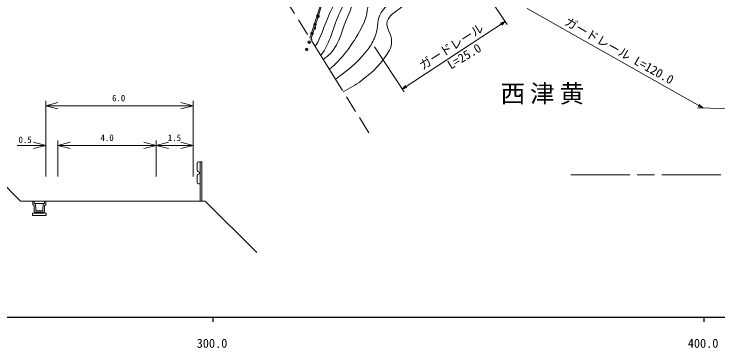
# Model space of a CAD drawing. Units: millimetres, scale not verified. Extents: x 40000 to 680000, y 20000 to 380000.
# Drawn here: x 327544 to 470860, y 198715 to 266741 of the extents above; entities that cross this region are included whole.
import ezdxf
from ezdxf.enums import TextEntityAlignment as Align

# ---------------------------------------------------------------- set-up
doc = ezdxf.new("R2010")
doc.units = ezdxf.units.MM
doc.header["$LTSCALE"] = 1000
doc.header["$PDMODE"] = 32
doc.header["$PDSIZE"] = 500
doc.linetypes.add('CHAIN', pattern=[18.5, 12, -1.5, 3.5, -1.5])
for name, color, linetype, lineweight in [('M-BGD', 7, 'Continuous', 13), ('M-BGD-HTXT', 7, 'Continuous', 13), ('M-BMK', 2, 'CHAIN', 13), ('M-STR-HTXT', 7, 'Continuous', 13), ('M-TTL-BAND', 7, 'Continuous', 25)]:
    doc.layers.add(name, color=color, linetype=linetype, lineweight=lineweight)
doc.styles.add('ＭＳ ゴシック', font='')
doc.styles.get('ＭＳ ゴシック').set_extended_font_data('MS Gothic')

msp = doc.modelspace()

# ---------------------------------------------------------------- linework, layer by layer
at = {"layer": 'M-BGD'}
for p, q in [((389913, 268549), (389002, 265633)), ((389240, 265557), (390151, 268475)), ((389002, 265633), (387769, 261824)), ((387942, 261547), (389240, 265557))]:
    msp.add_line(p, q, dxfattribs=at)
for centre, start, end in [((389456, 266249), 252.66111, 72.66111), ((388694, 263869), 252.05795, 72.05795), ((387924, 261490), 312.42861, 72.06348)]:
    msp.add_arc(centre, 250, start, end, dxfattribs=at)
for points, knots in [([(388821, 260137), (390381, 262472), (390926, 265443), (392313, 267913), (393634, 270268), (394817, 272803), (396746, 274693), (401519, 279369), (407915, 282049), (413743, 285316), (415238, 286154), (416809, 286847), (418342, 287613)], [0, 0, 0, 0, 1, 1, 1, 2, 2, 2, 3, 3, 3, 4, 4, 4, 4]), ([(389962, 258309), (391985, 260701), (392505, 264325), (393940, 267194), (395064, 269441), (395588, 272094), (397282, 273949), (401790, 278886), (408441, 281363), (414378, 284437), (416756, 285668), (419300, 286548), (421761, 287603)], [0, 0, 0, 0, 1, 1, 1, 2, 2, 2, 3, 3, 3, 4, 4, 4, 4]), ([(390471, 257493), (391026, 257877), (391544, 258308), (392009, 258797), (393953, 260841), (394353, 263929), (395567, 266475), (396504, 268440), (397015, 270696), (398444, 272339), (402821, 277371), (408876, 280944), (415012, 283558), (418419, 285009), (422255, 285103), (425877, 285876)], [0, 0, 0, 0, 1, 1, 1, 2, 2, 2, 3, 3, 3, 4, 4, 4, 5, 5, 5, 5]), ([(391719, 255491), (391988, 255702), (392249, 255921), (392501, 256148), (395207, 258577), (397227, 261770), (398822, 265037), (399553, 266536), (399288, 268471), (400253, 269831), (404113, 275267), (410276, 279058), (416459, 281552), (419674, 282848), (423336, 282438), (426755, 283008), (430670, 283661), (434551, 284505), (438448, 285254)], [0, 0, 0, 0, 1, 1, 1, 2, 2, 2, 3, 3, 3, 4, 4, 4, 5, 5, 5, 6, 6, 6, 6]), ([(392955, 253510), (393239, 253688), (393518, 253872), (393793, 254062), (396086, 255648), (398156, 257626), (399815, 259867), (400416, 260680), (400840, 261623), (401191, 262572), (401722, 264006), (401358, 265805), (402273, 267030), (406282, 272397), (413510, 274453), (419655, 277119), (426125, 279926), (433159, 281190), (439911, 283226)], [0, 0, 0, 0, 1, 1, 1, 2, 2, 2, 3, 3, 3, 4, 4, 4, 5, 5, 5, 6, 6, 6, 6]), ([(394581, 250904), (395851, 251557), (397070, 252301), (398214, 253139), (400504, 254818), (402652, 256896), (403990, 259401), (404282, 259946), (404418, 260586), (404425, 261204), (404440, 262593), (403152, 263942), (403538, 265277), (403886, 266482), (405201, 267173), (406178, 267961), (407382, 268932), (408710, 269764), (410102, 270438), (412420, 271561), (414960, 272152), (417389, 273008)], [0, 0, 0, 0, 1, 1, 1, 2, 2, 2, 3, 3, 3, 4, 4, 4, 5, 5, 5, 6, 6, 6, 7, 7, 7, 7])]:
    msp.add_open_spline(points, degree=3, knots=knots, dxfattribs=at)
for p in [(389348, 266326), (388813, 264621), (388190, 262783), (387638, 261014), (387102, 259525)]:
    msp.add_point(p, dxfattribs=at)
at = {"layer": 'M-BGD-HTXT'}
for p, q in [((333984, 233625), (333984, 249066)), ((333984, 248066), (336484, 248691)), ((333984, 248066), (336484, 247441)), ((333984, 248066), (363984, 248066)), ((363984, 248066), (361484, 248691)), ((363984, 248066), (361484, 247441)), ((363984, 233625), (363984, 249066)), ((333984, 233625), (333984, 240995)), ((336484, 233625), (336484, 240995)), ((356484, 233625), (356484, 240995)), ((363984, 233625), (363984, 240995)), ((328148, 239995), (333984, 239995)), ((333984, 239995), (331484, 240620)), ((333984, 239995), (331484, 239370)), ((336484, 239995), (338984, 240620)), ((336484, 239995), (338984, 239370)), ((336484, 239995), (356484, 239995)), ((356484, 239995), (353984, 240620)), ((356484, 239995), (353984, 239370)), ((356484, 239995), (358984, 240620)), ((356484, 239995), (358984, 239370)), ((356484, 239995), (363984, 239995)), ((363984, 239995), (361484, 240620)), ((363984, 239995), (361484, 239370)), ((318424, 239085), (328884, 228625)), ((365332, 236625), (365082, 236625)), ((365432, 228625), (365432, 236625)), ((365782, 236625), (365432, 236625)), ((365782, 228625), (365782, 236625)), ((364832, 236375), (364832, 234875)), ((364832, 233875), (364832, 232375)), ((365332, 232125), (365082, 232125)), ((331384, 228625), (328884, 228625)), ((331384, 228625), (331634, 228625)), ((331384, 228625), (331384, 227925)), ((331384, 227925), (331634, 227675)), ((331634, 228625), (333734, 228625)), ((331634, 228625), (331659, 228150)), ((331659, 228150), (331934, 228150)), ((331934, 228150), (333434, 228150)), ((331934, 228150), (331984, 226800)), ((333434, 228150), (333384, 226800)), ((333709, 228150), (333434, 228150)), ((333734, 228625), (333709, 228150)), ((333984, 228625), (333734, 228625)), ((333734, 227675), (333984, 227925)), ((333984, 227925), (333984, 228625)), ((333984, 228625), (336484, 228625)), ((336484, 228625), (356484, 228625)), ((356484, 228625), (363984, 228625)), ((366484, 228625), (363984, 228625)), ((366484, 228625), (376944, 218165)), ((331634, 227675), (331634, 226500)), ((331634, 226500), (331784, 226350)), ((332134, 226650), (333234, 226650)), ((333584, 226350), (333734, 226500)), ((333734, 226500), (333734, 227675)), ((331284, 226200), (331284, 225700)), ((331784, 226200), (331284, 226200)), ((331284, 225700), (334084, 225700)), ((331784, 226350), (331784, 226200)), ((331784, 226350), (333584, 226350)), ((331784, 226200), (333584, 226200)), ((333584, 226200), (333584, 226350)), ((334084, 226200), (333584, 226200)), ((334084, 225700), (334084, 226200))]:
    msp.add_line(p, q, dxfattribs=at)
for centre, radius, start, end in [((365082, 236375), 250, 90, 180), ((365082, 234875), 250, 180, 270), ((365082, 233875), 250, 90, 180), ((365082, 234375), 250, 270, 90), ((365082, 232375), 250, 180, 270), ((332134, 226800), 150, 180, 270), ((333234, 226800), 150, 270, 0)]:
    msp.add_arc(centre, radius, start, end, dxfattribs=at)
at = {"layer": 'M-BMK'}
for p, q in [((348904, 324123), (399795, 242547)), ((440938, 234009), (488112, 234009))]:
    msp.add_line(p, q, dxfattribs=at)
at = {"layer": 'M-STR-HTXT'}
for p, q in [((427938, 264599), (421396, 274489)), ((431989, 267881), (467808, 247635)), ((406572, 251460), (427525, 265224)), ((427525, 265224), (426552, 264884)), ((427525, 265224), (426827, 264466)), ((406945, 250890), (400952, 260068)), ((406572, 251460), (407271, 252218)), ((406572, 251460), (407545, 251801)), ((467808, 247635), (467060, 248344)), ((466703, 247667), (484329, 247152)), ((467808, 247635), (466814, 247909))]:
    msp.add_line(p, q, dxfattribs=at)
at = {"layer": 'M-TTL-BAND'}
for p, q in [((40000, 205000), (579000, 205000)), ((368000, 205000), (368000, 204000)), ((468000, 205000), (468000, 204000))]:
    msp.add_line(p, q, dxfattribs=at)

# ---------------------------------------------------------------- texts
at = {"layer": 'M-BGD-HTXT', "style": 'ＭＳ ゴシック'}
for s, p in [('6.0', (348842, 248566)), ('0.5', (329796, 240081)), ('4.0', (346484, 240495)), ('1.5', (360202, 240495))]:
    msp.add_text(s, height=1320, dxfattribs=at).set_placement(p, align=Align.BOTTOM_CENTER)
at = {"layer": 'M-BGD-HTXT', "insert": (435615, 250336), "char_height": 3666, "attachment_point": 5, "style": 'ＭＳ ゴシック'}
msp.add_mtext('\\T1.2;西津黄', dxfattribs=at)
at = {"layer": 'M-STR-HTXT', "style": 'ＭＳ ゴシック'}
msp.add_text('ガードレール L=120.0', height=1833, rotation=330.522, dxfattribs=at).set_placement((450046, 258019), align=Align.BOTTOM_CENTER)
for s, rotation, p in [('ガードレール', 32.813, (411045, 254828)), ('L=25.0', 31.091, (416759, 254953))]:
    msp.add_text(s, height=1833, rotation=rotation, dxfattribs=at).set_placement(p, align=Align.BOTTOM_LEFT)
at = {"layer": 'M-TTL-BAND', "style": 'ＭＳ ゴシック'}
for s, p in [('300.0', (367844, 198195)), ('400.0', (467844, 198195))]:
    msp.add_text(s, height=1833, dxfattribs=at).set_placement(p, align=Align.BOTTOM_CENTER)

doc.saveas('drawing.dxf')
